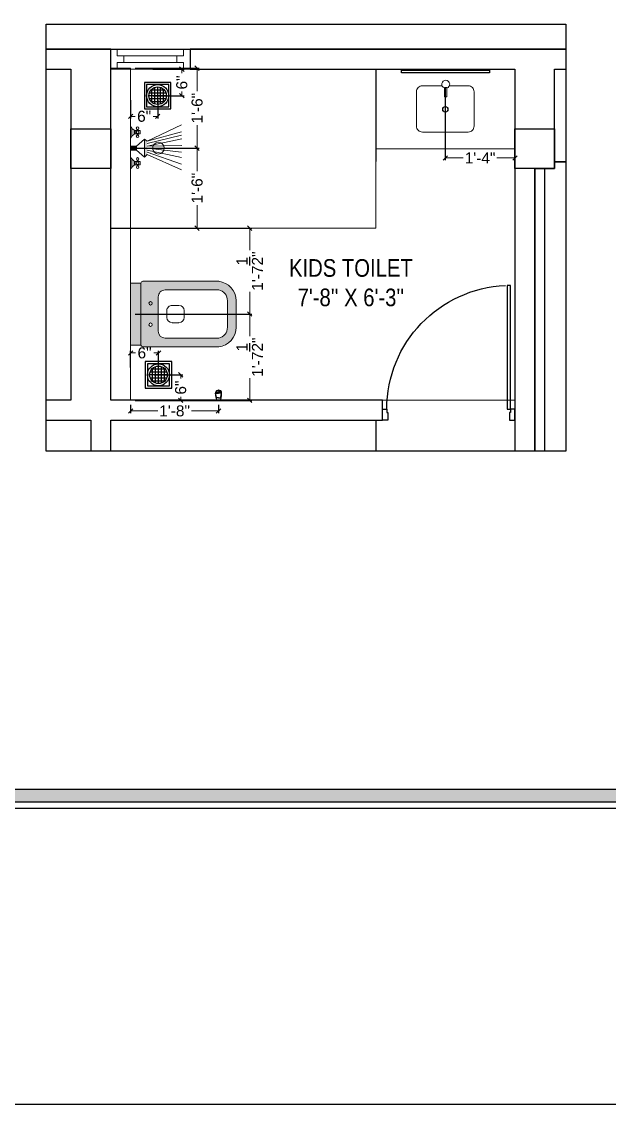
# Model space of a CAD drawing. Header units: millimetres. Extents: x 56222 to 3066687, y -650199 to -121287.
# Drawn here: x 150875.9 to 151008.9, y -178592.9 to -178347.7 of the extents above; entities that cross this region are included whole.
import ezdxf

# ---------------------------------------------------------------- set-up
doc = ezdxf.new("R2010")
doc.units = ezdxf.units.MM
doc.header["$MEASUREMENT"] = 0
doc.header["$PDMODE"] = 35
doc.layers.get('Defpoints').update_dxf_attribs({"color": 220})
for name, color, linetype in [('AR DOOR', 40, 'Continuous'), ('AR ELE-5', 134, 'Continuous'), ('SANIT', 232, 'Continuous'), ('WC-DET', 8, 'Continuous')]:
    doc.layers.add(name, color=color, linetype=linetype)
for name, color, linetype, lineweight in [('COLUMN', 1, 'Continuous', 30), ('dim05', 1, 'Continuous', 13), ('ELEVATION', 250, 'Continuous', 9), ('FIRST FLOOR', 7, 'Continuous', 9), ('FIRST FLOOR ( DW_RAIL )', 7, 'Continuous', 9), ('FIRST FLOOR ( TEXT )', 7, 'Continuous', 9), ('FIRST FLOOR_( PLine )_', 251, 'Continuous', 30), ('FURNITURE', 32, 'Continuous', 9), ('NAME PLATE', 7, 'Continuous', 25), ('UTILITY', 48, 'Continuous', 9), ('wall', 7, 'Continuous', 30), ('XX~SLAB ( BEAM )~ ( DIM )', 7, 'Continuous', 9)]:
    doc.layers.add(name, color=color, linetype=linetype, lineweight=lineweight)
doc.layers.add('XX~SLAB ( PLINE )', color=251, linetype='Continuous', plot=False)
doc.styles.add('Arial', font='arial.ttf')
doc.styles.add('KATHA', font='swissc.ttf')
doc.styles.get("Standard").update_dxf_attribs({"font": 'arial.ttf', "height": 6})
doc.dimstyles.new('ISO-25', dxfattribs={"dimtxt": 2.5, "dimasz": 1, "dimexe": 0.5, "dimexo": 1, "dimtad": 0, "dimdec": 1, "dimlunit": 4, "dimtxsty": 'Standard', "dimblk": 'OBLIQUE', "dimcen": 2.5, "dimclrd": 1, "dimclre": 1, "dimclrt": 5, "dimadec": 0, "dimazin": 0, "dimtfac": 1, "dimtdec": 1, "dimtmove": 0, "dimatfit": 3, "dimfxl": 1, "dimlwd": -1, "dimarcsym": 0})

# ---------------------------------------------------------------- blocks, each defined once
blk = doc.blocks.new('*U19')
for points in [[(-1160, 0), (-1120, 0), (-1120, 30), (-1110, 30), (-1110, 100), (-1160, 100)], [(40, 0), (0, 0), (0, 30), (-10, 30), (-10, 100), (40, 100)], [(0, 0), (0, -1120), (-30, -1120), (-30, 0)]]:
    blk.add_lwpolyline(points, close=True)
at = {"layer": 'AR ELE-5', "linetype": 'ByBlock', "ltscale": 15}
blk.add_arc((1.6, 0.7), 1121.6, 180.03474, 267.62699, dxfattribs=at)
blk = doc.blocks.new('A$C3EC62B37')
at = {"layer": 'FURNITURE', "lineweight": 30, "ltscale": 0.25, "true_color": 0xffffff}
h = blk.add_hatch(color=7, dxfattribs=at)
h.dxf.hatch_style = 1
h.paths.add_polyline_path([(-12.22, 0), (-12.22, 2.35), (-26.26, 2.35), (-26.26, 0)])
h.paths.add_polyline_path([(-26.26, 2.35), (-12.22, 2.35, 0.414214), (-11.83, 2.74), (-11.83, 19.96, 0.388639), (-16.24, 23.87), (-22.38, 23.87, 0.379499), (-26.65, 19.96), (-26.65, 2.74, 0.414214)])
h.paths.add_polyline_path([(-15.35, 6.26), (-23.13, 6.26, -0.414214), (-24.7, 7.83), (-24.7, 19.96, -0.349567), (-22.37, 21.91), (-16.24, 21.91, -0.364948), (-13.78, 19.96), (-13.78, 7.83, -0.414214)], flags=16)
h.paths.add_polyline_path([(-18.46, 8.22), (-20.02, 8.22, -0.414214), (-21.2, 9.39), (-21.2, 10.96, -0.414214), (-20.02, 12.13), (-18.46, 12.13, -0.414214), (-17.28, 10.96), (-17.28, 9.39, -0.414214)], flags=0)
h.paths.add_polyline_path([(-22.06, 4.53, -1), (-21.27, 4.53, -1)], flags=16)
at = {"layer": 'FURNITURE', "color": 0, "linetype": 'ByBlock', "lineweight": -2}
for p, q in [((-22.24, 23.87), (-16.24, 23.87)), ((-26.65, 2.74), (-26.65, 19.96)), ((-24.7, 7.83), (-24.7, 19.96)), ((-22.24, 21.91), (-16.24, 21.91)), ((-13.78, 7.83), (-13.78, 19.96)), ((-11.83, 2.74), (-11.83, 19.96)), ((-21.2, 9.39), (-21.2, 10.96)), ((-20.02, 12.13), (-18.46, 12.13)), ((-17.28, 9.39), (-17.28, 10.96)), ((-20.02, 8.22), (-18.46, 8.22)), ((-23.13, 6.26), (-15.35, 6.26)), ((-26.26, 2.35), (-12.22, 2.35)), ((-26.26, 2.35), (-26.26, 0)), ((-26.26, 0), (-12.22, 0)), ((-26.26, 0), (-12.22, 0)), ((-12.22, 2.35), (-12.22, 0))]:
    blk.add_line(p, q, dxfattribs=at)
for centre in [(-21.66, 4.53), (-16.81, 4.53)]:
    blk.add_circle(centre, 0.391, dxfattribs=at)
for centre, radius, start, end in [((-22.31, 19.5), 4.37, 89.0873, 174.0395), ((-16.17, 19.5), 4.37, 5.9605, 90.9127), ((-22.31, 19.48), 2.44, 88.437, 168.6348), ((-16.17, 19.48), 2.44, 11.3652, 91.563), ((-20.02, 10.96), 1.17, 90, 180), ((-18.46, 10.96), 1.17, 0, 90), ((-23.13, 7.83), 1.57, 180, 270), ((-20.02, 9.39), 1.17, 180, 270), ((-18.46, 9.39), 1.17, 270, 0), ((-15.35, 7.83), 1.57, 270, 0), ((-26.26, 2.74), 0.391, 180, 270), ((-12.22, 2.74), 0.391, 270, 0)]:
    blk.add_arc(centre, radius, start, end, dxfattribs=at)
blk = doc.blocks.new('_Oblique')
at = {"layer": 'wall', "color": 0, "lineweight": -2}
blk.add_line((-0.5, -0.5), (0.5, 0.5), dxfattribs=at)
blk = doc.blocks.new('*D892')
at = {"layer": 'Defpoints', "color": 0, "lineweight": 30, "transparency": 16777216}
for p in [(150900.55, -178413.94), (150900.55, -178433.49), (150927.52, -178433.49)]:
    blk.add_point(p, dxfattribs=at)
at = {"layer": 'dim05', "color": 1, "linetype": 'Continuous', "lineweight": -2, "transparency": 16777216}
for p, q in [((150901.55, -178413.94), (150928.02, -178413.94)), ((150901.55, -178433.49), (150928.02, -178433.49))]:
    blk.add_line(p, q, dxfattribs=at)
at = {"layer": 'dim05', "color": 1, "linetype": 'Continuous', "transparency": 16777216}
for p, q in [((150927.52, -178413.94), (150927.52, -178418.97)), ((150927.52, -178433.49), (150927.52, -178428.45))]:
    blk.add_line(p, q, dxfattribs=at)
at = {"layer": 'dim05', "color": 1, "transparency": 16777216}
for p, rotation in [((150927.52, -178413.94), 90), ((150927.52, -178433.49), 270)]:
    blk.add_blockref('_Oblique', p, dxfattribs=dict(at, rotation=rotation))
at = {"layer": 'dim05', "color": 5, "lineweight": 25, "transparency": 16777216, "insert": (150927.52, -178423.71), "char_height": 2.5, "attachment_point": 5, "rotation": 90, "style": 'Arial'}
blk.add_mtext('1\'-7{\\H1x;\\S1/2;}"', dxfattribs=at)
blk = doc.blocks.new('*D893')
at = {"layer": 'Defpoints', "color": 0, "lineweight": 30, "transparency": 16777216}
for p in [(150900.55, -178394.49), (150927.52, -178394.49), (150900.55, -178413.94)]:
    blk.add_point(p, dxfattribs=at)
at = {"layer": 'dim05', "color": 1, "linetype": 'Continuous', "lineweight": -2, "transparency": 16777216}
for p, q in [((150901.55, -178394.49), (150928.02, -178394.49)), ((150901.55, -178413.94), (150928.02, -178413.94))]:
    blk.add_line(p, q, dxfattribs=at)
at = {"layer": 'dim05', "color": 1, "linetype": 'Continuous', "transparency": 16777216}
for p, q in [((150927.52, -178394.49), (150927.52, -178399.47)), ((150927.52, -178413.94), (150927.52, -178408.95))]:
    blk.add_line(p, q, dxfattribs=at)
at = {"layer": 'dim05', "color": 1, "transparency": 16777216}
for p, rotation in [((150927.52, -178394.49), 90), ((150927.52, -178413.94), 270)]:
    blk.add_blockref('_Oblique', p, dxfattribs=dict(at, rotation=rotation))
at = {"layer": 'dim05', "color": 5, "lineweight": 25, "transparency": 16777216, "insert": (150927.52, -178404.21), "char_height": 2.5, "attachment_point": 5, "rotation": 90, "style": 'Arial'}
blk.add_mtext('1\'-7{\\H1x;\\S1/2;}"', dxfattribs=at)
blk = doc.blocks.new('A$C07311617')
at = {"layer": 'UTILITY'}
h = blk.add_hatch(color=7, dxfattribs=at)
h.paths.add_polyline_path([(-3.13, 2.02), (-3.13, 0), (-3.74, 0), (-3.74, 0.46), (-3.74, 1.42)])
h.paths.add_polyline_path([(-3.13, 0), (-3.13, -0.46), (-3.13, -2.02), (-3.74, -1.59), (-3.74, -0.46), (-3.74, 0)])
h = blk.add_hatch(color=7, dxfattribs=at)
h.paths.add_polyline_path([(0, 0.46), (0, 0), (-1.35, 0), (-1.35, 0.46)])
h.paths.add_polyline_path([(0, 0), (0, -0.46), (-1.35, -0.46), (-1.35, 0)])
at = {"layer": 'UTILITY', "color": 7}
for p, q in [((-3.74, 1.42), (-11.52, 4.9)), ((-3.74, 0.94), (-11.52, 3.66)), ((-1.74, 3.79), (-1.74, 4.05)), ((-1.74, 2.99), (-1.74, 2.72)), ((-1.47, 3.79), (-1.47, 4.05)), ((-1.47, 2.99), (-1.47, 2.72)), ((-0.8, 3.9), (-0.8, 2.88)), ((-0.27, 2.44), (-0.27, 4.33)), ((-3.74, 0.46), (-11.52, 2.15)), ((-3.74, 0), (-11.52, 0.93)), ((-3.13, 2.02), (-3.74, 1.42)), ((-3.13, -0.46), (-3.13, 2.02)), ((-1.35, 0.46), (-3.13, 2.02)), ((-3.13, 0.46), (-3.13, 1.42)), ((-1.35, -0.46), (-1.35, 0.46)), ((-1.35, 0.46), (0, 0.46)), ((0, -0.46), (0, 0.46)), ((-3.74, -0.46), (-11.62, -0.61)), ((-3.74, -0.46), (-11.57, -2.09)), ((-3.74, -1.03), (-11.52, -2.96)), ((-3.74, -1.59), (-11.52, -5.3)), ((-3.74, -1.59), (-11.52, -3.73)), ((-3.74, -1.59), (-3.13, -2.02)), ((-3.13, -0.46), (-3.13, -2.02)), ((-1.35, -0.46), (-3.13, -2.02)), ((-1.35, -0.46), (0, -0.46)), ((-1.74, -3.22), (-1.74, -2.95)), ((-1.74, -4.02), (-1.74, -4.29)), ((-1.47, -3.22), (-1.47, -2.95)), ((-1.47, -4.02), (-1.47, -4.29)), ((-0.8, -4.13), (-0.8, -3.11)), ((-0.27, -2.68), (-0.27, -4.56))]:
    blk.add_line(p, q, dxfattribs=at)
for points in [[(-1.07, 2.99), (-2.14, 2.99), (-2.14, 3.79), (-1.07, 3.79)], [(-1.07, -3.22), (-2.14, -3.22), (-2.14, -4.02), (-1.07, -4.02)]]:
    blk.add_lwpolyline(points, close=True, dxfattribs=at)
for points in [[(-1.35, 0.46), (-3.13, 2.02)], [(-3.13, -2.02), (-1.35, -0.46)]]:
    blk.add_lwpolyline(points, dxfattribs=at)
for centre, radius in [((-1.6, 4.32), 0.298), ((-1.6, 3.39), 0.298), ((-1.6, 2.45), 0.298), ((-6.31, 0), 1.33), ((-1.6, -2.69), 0.298), ((-1.6, -3.62), 0.298), ((-1.6, -4.55), 0.298)]:
    blk.add_circle(centre, radius, dxfattribs=at)
for centre, start, end in [((-1.47, 5.26), 285.2551, 344.7449), ((-1.47, 1.52), 15.2551, 74.7449), ((-1.47, -1.75), 285.2551, 344.7449), ((-1.47, -5.49), 15.2551, 74.7449)]:
    blk.add_arc(centre, 1.52, start, end, dxfattribs=at)
blk = doc.blocks.new('*D894')
at = {"layer": 'Defpoints', "color": 0, "lineweight": 30, "transparency": 16777216}
for p in [(150900.55, -178358.26), (150900.55, -178376.37), (150915.61, -178376.37)]:
    blk.add_point(p, dxfattribs=at)
at = {"layer": 'dim05', "color": 1, "linetype": 'Continuous', "lineweight": -2, "transparency": 16777216}
for p, q in [((150901.55, -178358.26), (150916.11, -178358.26)), ((150901.55, -178376.37), (150916.11, -178376.37))]:
    blk.add_line(p, q, dxfattribs=at)
at = {"layer": 'dim05', "color": 1, "linetype": 'Continuous', "transparency": 16777216}
for p, q in [((150915.61, -178358.26), (150915.61, -178363.49)), ((150915.61, -178376.37), (150915.61, -178371.15))]:
    blk.add_line(p, q, dxfattribs=at)
at = {"layer": 'dim05', "color": 1, "transparency": 16777216}
for p, rotation in [((150915.61, -178358.26), 90), ((150915.61, -178376.37), 270)]:
    blk.add_blockref('_Oblique', p, dxfattribs=dict(at, rotation=rotation))
at = {"layer": 'dim05', "color": 5, "lineweight": 25, "transparency": 16777216, "insert": (150915.61, -178367.32), "char_height": 2.5, "attachment_point": 5, "rotation": 90, "style": 'Arial'}
blk.add_mtext('1\'-6"', dxfattribs=at)
blk = doc.blocks.new('*D895')
at = {"layer": 'Defpoints', "color": 0, "lineweight": 30, "transparency": 16777216}
for p in [(150900.55, -178376.37), (150900.55, -178394.49), (150915.61, -178394.49)]:
    blk.add_point(p, dxfattribs=at)
at = {"layer": 'dim05', "color": 1, "linetype": 'Continuous', "lineweight": -2, "transparency": 16777216}
for p, q in [((150901.55, -178376.37), (150916.11, -178376.37)), ((150901.55, -178394.49), (150916.11, -178394.49))]:
    blk.add_line(p, q, dxfattribs=at)
at = {"layer": 'dim05', "color": 1, "linetype": 'Continuous', "transparency": 16777216}
for p, q in [((150915.61, -178376.37), (150915.61, -178381.6)), ((150915.61, -178394.49), (150915.61, -178389.26))]:
    blk.add_line(p, q, dxfattribs=at)
at = {"layer": 'dim05', "color": 1, "transparency": 16777216}
for p, rotation in [((150915.61, -178376.37), 90), ((150915.61, -178394.49), 270)]:
    blk.add_blockref('_Oblique', p, dxfattribs=dict(at, rotation=rotation))
at = {"layer": 'dim05', "color": 5, "lineweight": 25, "transparency": 16777216, "insert": (150915.61, -178385.43), "char_height": 2.5, "attachment_point": 5, "rotation": 90, "style": 'Arial'}
blk.add_mtext('1\'-6"', dxfattribs=at)
blk = doc.blocks.new('*D896')
at = {"layer": 'Defpoints', "color": 0, "lineweight": 30, "transparency": 16777216}
for p in [(150971.8, -178361.55), (150987.55, -178361), (150987.55, -178378.59)]:
    blk.add_point(p, dxfattribs=at)
at = {"layer": 'dim05', "color": 1, "linetype": 'Continuous', "lineweight": -2, "transparency": 16777216}
for p, q in [((150987.55, -178362), (150987.55, -178379.09)), ((150971.8, -178362.55), (150971.8, -178379.09))]:
    blk.add_line(p, q, dxfattribs=at)
at = {"layer": 'dim05', "color": 1, "linetype": 'Continuous', "transparency": 16777216}
for p, q in [((150971.8, -178378.59), (150975.84, -178378.59)), ((150987.55, -178378.59), (150983.5, -178378.59))]:
    blk.add_line(p, q, dxfattribs=at)
at = {"layer": 'dim05', "color": 1, "transparency": 16777216, "rotation": 180}
blk.add_blockref('_Oblique', (150971.8, -178378.59), dxfattribs=at)
at = {"layer": 'dim05', "color": 1, "transparency": 16777216}
blk.add_blockref('_Oblique', (150987.55, -178378.59), dxfattribs=at)
at = {"layer": 'dim05', "color": 5, "lineweight": 25, "transparency": 16777216, "insert": (150979.67, -178378.59), "char_height": 2.5, "attachment_point": 5, "style": 'Arial'}
blk.add_mtext('1\'-4"', dxfattribs=at)
blk = doc.blocks.new('A$C775F2B7C')
at = {"layer": 'WC-DET', "color": 7}
for points in [[(0.0199, 0.0758), (0.0069, 0.0758, 0.150223), (0, 0.0598), (0, 0.0369), (0.0069, 0.004, 0.333354), (0.0114, 0), (0.0248, 0), (0.0382, 0, 0.333354), (0.0427, 0.004), (0.0496, 0.0369), (0.0496, 0.0598, 0.150223), (0.0427, 0.0758), (0.0297, 0.0758)], [(0.025, 0.0202), (0.0118, 0.0202, -0.354974), (0.0072, 0.0233), (0, 0.0572)], [(0.0199, 0.0758), (0.0199, 0.0819, -0.414214), (0.0206, 0.0826), (0.0248, 0.0826)], [(0.0248, 0.0758), (0.0199, 0.0758, 0.150223)], [(0.0246, 0.0202), (0.0378, 0.0202, 0.354974), (0.0423, 0.0233), (0.0496, 0.0572)], [(0.0297, 0.0758), (0.0297, 0.0819, 0.414214), (0.0289, 0.0826), (0.0248, 0.0826)]]:
    blk.add_lwpolyline(points, format="xyb", dxfattribs=at)
at = {"layer": 'WC-DET'}
for points in [[(0, 0.0575), (0.0248, 0.0575)], [(0.0005, 0.0627), (0.0248, 0.0627)], [(0.0011, 0.0651), (0.0248, 0.0651)], [(0.0485, 0.0651), (0.0248, 0.0651)], [(0.0491, 0.0627), (0.0248, 0.0627)], [(0.0496, 0.0575), (0.0248, 0.0575)]]:
    blk.add_lwpolyline(points, dxfattribs=at)
at = {"layer": 'WC-DET', "color": 7}
blk.add_lwpolyline([(0.0297, 0.0758), (0.0248, 0.0758)], dxfattribs=at)
blk = doc.blocks.new('*D897')
at = {"layer": 'Defpoints', "color": 0, "lineweight": 30, "transparency": 16777216}
for p in [(150900.55, -178433.49), (150920.46, -178433.49), (150920.46, -178435.89)]:
    blk.add_point(p, dxfattribs=at)
at = {"layer": 'dim05', "color": 1, "linetype": 'Continuous', "lineweight": -2, "transparency": 16777216}
for p, q in [((150900.55, -178434.49), (150900.55, -178436.39)), ((150920.46, -178434.49), (150920.46, -178436.39))]:
    blk.add_line(p, q, dxfattribs=at)
at = {"layer": 'dim05', "color": 1, "linetype": 'Continuous', "transparency": 16777216}
for p, q in [((150900.55, -178435.89), (150906.68, -178435.89)), ((150920.46, -178435.89), (150914.34, -178435.89))]:
    blk.add_line(p, q, dxfattribs=at)
at = {"layer": 'dim05', "color": 1, "transparency": 16777216, "rotation": 180}
blk.add_blockref('_Oblique', (150900.55, -178435.89), dxfattribs=at)
at = {"layer": 'dim05', "color": 1, "transparency": 16777216}
blk.add_blockref('_Oblique', (150920.46, -178435.89), dxfattribs=at)
at = {"layer": 'dim05', "color": 5, "lineweight": 25, "transparency": 16777216, "insert": (150910.51, -178435.89), "char_height": 2.5, "attachment_point": 5, "style": 'Arial'}
blk.add_mtext('1\'-8"', dxfattribs=at)
blk = doc.blocks.new('NAHNYsquare')
at = {"color": 253}
for p, q in [((4.89, -2.32), (1.11, -2.32)), ((4.49, -1.65), (1.51, -1.65)), ((1.67, -4.48), (1.67, -1.49)), ((2.33, -4.87), (2.33, -1.1)), ((3, -0.99), (3, -4.99)), ((3.67, -4.87), (3.67, -1.1)), ((4.33, -4.48), (4.33, -1.49)), ((5, -2.99), (1, -2.99)), ((4.89, -3.65), (1.11, -3.65)), ((4.49, -4.32), (1.51, -4.32))]:
    blk.add_line(p, q, dxfattribs=at)
for points in [[(0, -5.99), (6, -5.99), (6, 0.01), (0, 0.01)], [(0.5, -5.49), (5.5, -5.49), (5.5, -0.49), (0.5, -0.49)]]:
    blk.add_lwpolyline(points, close=True)
for radius in [2.5, 2]:
    blk.add_circle((3, -2.99), radius)
blk = doc.blocks.new('LAYOUT FILE')
at = {"layer": 'NAME PLATE', "true_color": 0xd39e00}
h = blk.add_hatch(color=42, dxfattribs=at)
h.paths.add_polyline_path([(3346889.83, -513806.18), (3346889.83, -514260.7), (3347535.56, -514260.7), (3347535.56, -513806.18)])
h.paths.add_polyline_path([(3346894.36, -513810.71), (3347531.03, -513810.71), (3347531.03, -514256.17), (3346894.36, -514256.17)], flags=16)
at = {"layer": 'NAME PLATE', "color": 42, "true_color": 0xd39e00}
for points in [[(3346887.56, -513803.91), (3347537.83, -513803.91), (3347537.83, -514262.96), (3346887.56, -514262.96)], [(3346889.83, -513806.18), (3347535.56, -513806.18), (3347535.56, -514260.7), (3346889.83, -514260.7)], [(3346894.36, -513810.71), (3347531.03, -513810.71), (3347531.03, -514256.17), (3346894.36, -514256.17)]]:
    blk.add_lwpolyline(points, close=True, dxfattribs=at)
blk = doc.blocks.new('*D908')
at = {"layer": 'Defpoints', "color": 0, "lineweight": 30, "transparency": 16777216}
for p in [(150904.87, -178427.71), (150911.89, -178427.71), (150904.86, -178433.49)]:
    blk.add_point(p, dxfattribs=at)
at = {"layer": 'dim05', "color": 1, "linetype": 'Continuous', "lineweight": -2, "transparency": 16777216}
for p, q in [((150905.87, -178427.71), (150912.39, -178427.71)), ((150905.86, -178433.49), (150912.39, -178433.49))]:
    blk.add_line(p, q, dxfattribs=at)
at = {"layer": 'dim05', "color": 1, "linetype": 'Continuous', "transparency": 16777216}
for p, q in [((150911.89, -178427.71), (150911.89, -178428.53)), ((150911.89, -178433.49), (150911.89, -178432.67))]:
    blk.add_line(p, q, dxfattribs=at)
at = {"layer": 'dim05', "color": 1, "transparency": 16777216}
for p, rotation in [((150911.89, -178427.71), 90), ((150911.89, -178433.49), 270)]:
    blk.add_blockref('_Oblique', p, dxfattribs=dict(at, rotation=rotation))
at = {"layer": 'dim05', "color": 5, "lineweight": 25, "transparency": 16777216, "insert": (150911.89, -178430.6), "char_height": 2.5, "attachment_point": 5, "rotation": 90, "style": 'Arial'}
blk.add_mtext('6"', dxfattribs=at)
blk = doc.blocks.new('*D909')
at = {"layer": 'Defpoints', "color": 0, "lineweight": 30, "transparency": 16777216}
for p in [(150906.87, -178422.75), (150900.55, -178427.04), (150906.87, -178427.71)]:
    blk.add_point(p, dxfattribs=at)
at = {"layer": 'dim05', "color": 1, "linetype": 'Continuous', "lineweight": -2, "transparency": 16777216}
for p, q in [((150900.55, -178426.04), (150900.55, -178422.25)), ((150906.87, -178426.71), (150906.87, -178422.25))]:
    blk.add_line(p, q, dxfattribs=at)
at = {"layer": 'dim05', "color": 1, "linetype": 'Continuous', "transparency": 16777216}
for p, q in [((150900.55, -178422.75), (150901.64, -178422.75)), ((150906.87, -178422.75), (150905.78, -178422.75))]:
    blk.add_line(p, q, dxfattribs=at)
at = {"layer": 'dim05', "color": 1, "transparency": 16777216, "rotation": 180}
blk.add_blockref('_Oblique', (150900.55, -178422.75), dxfattribs=at)
at = {"layer": 'dim05', "color": 1, "transparency": 16777216}
blk.add_blockref('_Oblique', (150906.87, -178422.75), dxfattribs=at)
at = {"layer": 'dim05', "color": 5, "lineweight": 25, "transparency": 16777216, "insert": (150903.71, -178422.75), "char_height": 2.5, "attachment_point": 5, "style": 'Arial'}
blk.add_mtext('6"', dxfattribs=at)
blk = doc.blocks.new('*D914')
at = {"layer": 'Defpoints', "color": 0, "lineweight": 30, "transparency": 16777216}
for p in [(150904.62, -178358.49), (150904.68, -178364.49), (150912.15, -178364.49)]:
    blk.add_point(p, dxfattribs=at)
at = {"layer": 'dim05', "color": 1, "linetype": 'Continuous', "lineweight": -2, "transparency": 16777216}
for p, q in [((150905.62, -178358.49), (150912.65, -178358.49)), ((150905.68, -178364.49), (150912.65, -178364.49))]:
    blk.add_line(p, q, dxfattribs=at)
at = {"layer": 'dim05', "color": 1, "linetype": 'Continuous', "transparency": 16777216}
for p, q in [((150912.15, -178358.49), (150912.15, -178359.42)), ((150912.15, -178364.49), (150912.15, -178363.55))]:
    blk.add_line(p, q, dxfattribs=at)
at = {"layer": 'dim05', "color": 1, "transparency": 16777216}
for p, rotation in [((150912.15, -178358.49), 90), ((150912.15, -178364.49), 270)]:
    blk.add_blockref('_Oblique', p, dxfattribs=dict(at, rotation=rotation))
at = {"layer": 'dim05', "color": 5, "lineweight": 25, "transparency": 16777216, "insert": (150912.15, -178361.49), "char_height": 2.5, "attachment_point": 5, "rotation": 90, "style": 'Arial'}
blk.add_mtext('6"', dxfattribs=at)
blk = doc.blocks.new('*D915')
at = {"layer": 'Defpoints', "color": 0, "lineweight": 30, "transparency": 16777216}
for p in [(150900.55, -178364.49), (150906.68, -178364.49), (150906.68, -178369.17)]:
    blk.add_point(p, dxfattribs=at)
at = {"layer": 'dim05', "color": 1, "linetype": 'Continuous', "lineweight": -2, "transparency": 16777216}
for p, q in [((150900.55, -178365.49), (150900.55, -178369.67)), ((150906.68, -178365.49), (150906.68, -178369.67))]:
    blk.add_line(p, q, dxfattribs=at)
at = {"layer": 'dim05', "color": 1, "linetype": 'Continuous', "transparency": 16777216}
for p, q in [((150900.55, -178369.17), (150901.55, -178369.17)), ((150906.68, -178369.17), (150905.68, -178369.17))]:
    blk.add_line(p, q, dxfattribs=at)
at = {"layer": 'dim05', "color": 1, "transparency": 16777216, "rotation": 180}
blk.add_blockref('_Oblique', (150900.55, -178369.17), dxfattribs=at)
at = {"layer": 'dim05', "color": 1, "transparency": 16777216}
blk.add_blockref('_Oblique', (150906.68, -178369.17), dxfattribs=at)
at = {"layer": 'dim05', "color": 5, "lineweight": 25, "transparency": 16777216, "insert": (150903.62, -178369.17), "char_height": 2.5, "attachment_point": 5, "style": 'Arial'}
blk.add_mtext('6"', dxfattribs=at)

msp = doc.modelspace()

# ---------------------------------------------------------------- linework, layer by layer
at = {"layer": 'COLUMN'}
for points in [[(150887.047, -178371.986), (150896.047, -178371.986), (150896.047, -178380.986), (150887.047, -178380.986)], [(150987.547, -178371.986), (150996.547, -178371.986), (150996.547, -178380.986), (150987.547, -178380.986)]]:
    msp.add_lwpolyline(points, close=True, dxfattribs=at)
at = {"layer": 'ELEVATION', "lineweight": 25, "transparency": 33554600}
msp.add_lwpolyline([(150881.424, -178348.273), (150999.108, -178348.273), (150999.108, -178444.981), (150881.424, -178444.981)], close=True, dxfattribs=at)
at = {"layer": 'FIRST FLOOR'}
for p, q in [((150881.424, -178353.986), (150999.108, -178353.986)), ((150896.047, -178433.486), (150896.047, -178353.986)), ((150914.047, -178358.486), (150914.047, -178353.986)), ((150881.424, -178358.486), (150887.047, -178358.486)), ((150887.047, -178433.486), (150887.047, -178358.486)), ((150896.047, -178358.486), (150987.547, -178358.486)), ((150987.547, -178444.981), (150987.547, -178358.486)), ((150996.547, -178358.486), (150999.108, -178358.486)), ((150996.547, -178380.986), (150996.547, -178358.486)), ((150992.047, -178444.981), (150992.047, -178380.986)), ((150881.424, -178433.486), (150887.047, -178433.486)), ((150896.047, -178433.486), (150987.547, -178433.486)), ((150957.547, -178437.986), (150957.547, -178433.486)), ((150881.424, -178437.986), (150891.547, -178437.986)), ((150891.547, -178437.986), (150891.547, -178444.981)), ((150896.047, -178437.986), (150957.547, -178437.986)), ((150896.047, -178437.986), (150896.047, -178444.981))]:
    msp.add_line(p, q, dxfattribs=at)
at = {"layer": 'FIRST FLOOR ( DW_RAIL )'}
msp.add_lwpolyline([(150914.047, -178353.986), (150912.547, -178353.986), (150912.547, -178355.486), (150911.047, -178355.486), (150911.047, -178356.986), (150899.047, -178356.986), (150899.047, -178355.486), (150897.547, -178355.486), (150897.547, -178353.986), (150896.047, -178353.986), (150896.047, -178358.486), (150897.547, -178358.486), (150897.547, -178356.986), (150899.047, -178356.986), (150899.047, -178355.486), (150911.047, -178355.486), (150911.047, -178356.986), (150912.547, -178356.986), (150912.547, -178358.486), (150914.047, -178358.486), (150914.047, -178353.986), (150896.047, -178353.986), (150896.047, -178358.486), (150914.047, -178358.486)], close=True, dxfattribs=at)
at = {"layer": 'FIRST FLOOR_( PLine )_'}
for p, q in [((150896.047, -178353.986), (150881.424, -178353.986)), ((150896.047, -178433.486), (150896.047, -178353.986)), ((150881.424, -178358.486), (150887.047, -178358.486)), ((150887.047, -178358.486), (150887.047, -178433.486)), ((150887.047, -178433.486), (150881.424, -178433.486)), ((150957.547, -178433.486), (150896.047, -178433.486)), ((150957.547, -178437.986), (150957.547, -178433.486)), ((150881.424, -178437.986), (150891.547, -178437.986)), ((150891.547, -178437.986), (150891.547, -178444.981)), ((150896.047, -178444.981), (150896.047, -178437.986)), ((150896.047, -178437.986), (150957.547, -178437.986))]:
    msp.add_line(p, q, dxfattribs=at)
for points in [[(150999.108, -178353.986), (150914.047, -178353.986), (150914.047, -178358.486), (150987.547, -178358.486), (150987.547, -178444.981)], [(150992.047, -178444.981), (150992.047, -178380.986), (150996.547, -178380.986), (150996.547, -178358.486), (150999.108, -178358.486)]]:
    msp.add_lwpolyline(points, dxfattribs=at)
at = {"layer": 'FURNITURE'}
for p, q in [((150956.047, -178394.486), (150956.047, -178358.486)), ((150987.547, -178358.486), (150956.047, -178358.486)), ((150956.047, -178358.486), (150956.047, -178375.294)), ((150987.547, -178376.492), (150987.547, -178358.486)), ((150956.047, -178376.492), (150987.547, -178376.492)), ((150956.047, -178394.486), (150896.047, -178394.486))]:
    msp.add_line(p, q, dxfattribs=at)
at = {"layer": 'FURNITURE', "color": 5, "lineweight": 30, "ltscale": 10000}
for p, q in [((150956.047, -178358.486), (150956.047, -178379.397)), ((150896.047, -178394.486), (150926.155, -178394.486))]:
    msp.add_line(p, q, dxfattribs=at)
at = {"layer": 'FURNITURE', "lineweight": 30}
for p, q in [((150996.547, -178379.486), (150999.108, -178379.486)), ((150956.048, -178438.038), (150956.048, -178444.981))]:
    msp.add_line(p, q, dxfattribs=at)
at = {"layer": 'FURNITURE'}
for points in [[(150896.047, -178394.486), (150900.547, -178394.486), (150900.547, -178358.261), (150896.047, -178358.261)], [(150971.585, -178362.613), (150971.585, -178364.715), (150972.122, -178364.715), (150972.122, -178362.613)], [(150900.547, -178433.392), (150896.047, -178433.392), (150896.047, -178394.486), (150900.547, -178394.486)]]:
    msp.add_lwpolyline(points, close=True, dxfattribs=at)
at = {"layer": 'FURNITURE', "color": 5, "lineweight": 30, "ltscale": 10000}
msp.add_lwpolyline([(150961.87, -178358.741), (150981.838, -178358.741), (150981.838, -178359.301), (150961.87, -178359.301)], close=True, dxfattribs=at)
at = {"layer": 'FURNITURE', "lineweight": 30}
for points in [[(150999.108, -178379.486), (150996.547, -178379.486), (150996.547, -178358.486), (150999.108, -178358.486)], [(150994.297, -178444.981), (150994.297, -178380.986), (150992.047, -178380.986), (150992.047, -178444.981)]]:
    msp.add_lwpolyline(points, dxfattribs=at)
at = {"layer": 'FURNITURE'}
msp.add_lwpolyline([(150972.716, -178362.26), (150976.988, -178362.26, -0.4142136), (150978.32, -178363.592), (150978.32, -178371.392, -0.4142136), (150976.988, -178372.724), (150966.607, -178372.724, -0.4142136), (150965.274, -178371.392), (150965.274, -178363.593, -0.4142136), (150966.606, -178362.26), (150971.081, -178362.26)], format="xyb", dxfattribs=at)
for centre in [(150971.762, -178367.569), (150971.854, -178367.569)]:
    msp.add_circle(centre, 0.613, dxfattribs=at)
msp.add_arc((150971.898, -178361.897), 0.895, 284.4676, 249.53074, dxfattribs=at)
at = {"layer": 'XX~SLAB ( BEAM )~ ( DIM )', "color": 3, "lineweight": 30}
msp.add_lwpolyline([(150097.315, -178144.289), (151204.437, -178144.289), (151204.437, -178592.938), (150097.315, -178592.938)], close=True, dxfattribs=at)
at = {"layer": 'XX~SLAB ( PLINE )'}
msp.add_lwpolyline([(150881.424, -178353.986), (150999.108, -178353.986)], dxfattribs=at)

# ---------------------------------------------------------------- block references
at = {"layer": 'AR DOOR', "linetype": 'ByBlock', "lineweight": -2, "extrusion": (0, 0, -1), "xscale": 0.02500000000004618, "yscale": 0.02500000000004618, "zscale": -0.02500000000004618, "rotation": 180}
msp.add_blockref('*U19', (-150986.547, -178435.486), dxfattribs=at)
at = {"layer": 'FURNITURE', "lineweight": 18, "rotation": 180.0331280368491}
msp.add_blockref('A$C07311617', (150900.547, -178376.374), dxfattribs=at)
at = {"layer": 'FURNITURE', "xscale": -1, "rotation": 270}
msp.add_blockref('A$C3EC62B37', (150900.547, -178394.7), dxfattribs=at)
at = {"layer": 'NAME PLATE', "lineweight": 0, "xscale": 0.6342633348092371, "yscale": 0.6342633348092371, "zscale": 0.6342633348092371}
msp.add_blockref('LAYOUT FILE', (-1972077.429, 147652.185), dxfattribs=at)
at = {"layer": 'SANIT', "linetype": 'ByBlock', "rotation": 270}
for p in [(150909.669, -178361.486), (150909.855, -178424.711)]:
    msp.add_blockref('NAHNYsquare', p, dxfattribs=at)
at = {"layer": 'WC-DET', "xscale": 27.91359444021024, "yscale": 27.91359444021024, "zscale": 27.91359444021024}
msp.add_blockref('A$C775F2B7C', (150919.773, -178433.486), dxfattribs=at)

# ---------------------------------------------------------------- texts
at = {"layer": 'FIRST FLOOR ( TEXT )', "insert": (150950.424, -178406.866), "char_height": 4, "attachment_point": 5, "style": 'KATHA'}
msp.add_mtext("KIDS TOILET\\P7'-8'' X 6'-3''", dxfattribs=at)

# ---------------------------------------------------------------- dimensions: what is measured, and where the dimension line sits
at = {"layer": 'dim05', "color": 27, "lineweight": 25, "true_color": 0x7d5120}
for base, p1, p2, picture, middle in [((150915.614, -178376.374), (150900.547, -178358.261), (150900.547, -178376.374), '*D894', (150915.614, -178367.318)), ((150912.145, -178364.486), (150904.617, -178358.486), (150904.683, -178364.486), '*D914', (150912.145, -178361.486)), ((150915.614, -178394.486), (150900.547, -178376.374), (150900.547, -178394.486), '*D895', (150915.614, -178385.43)), ((150927.517, -178394.486), (150900.547, -178413.939), (150900.547, -178394.486), '*D893', (150927.517, -178404.213)), ((150927.517, -178433.486), (150900.547, -178413.939), (150900.547, -178433.486), '*D892', (150927.517, -178423.713)), ((150911.886, -178427.711), (150904.862, -178433.486), (150904.87, -178427.711), '*D908', (150911.886, -178430.599))]:
    dim = msp.add_linear_dim(base=base, p1=p1, p2=p2, angle=90, dimstyle='ISO-25', override={"dimtxsty": 'Arial'}, dxfattribs=at)
    dim.commit()
    dim.dimension.update_dxf_attribs({"geometry": picture, "text_midpoint": middle})
for base, p1, p2, override, picture, middle in [((150987.547, -178378.594), (150971.797, -178361.552), (150987.547, -178361.004), {"dimdec": 0, "dimtxsty": 'Arial'}, '*D896', (150979.672, -178378.594)), ((150906.683, -178369.175), (150900.547, -178364.486), (150906.683, -178364.486), {"dimtxsty": 'Arial'}, '*D915', (150903.615, -178369.175)), ((150906.87, -178422.754), (150900.547, -178427.044), (150906.87, -178427.711), {"dimdec": 0, "dimtxsty": 'Arial'}, '*D909', (150903.708, -178422.754)), ((150920.465, -178435.893), (150900.547, -178433.486), (150920.465, -178433.486), {"dimtxsty": 'Arial'}, '*D897', (150910.506, -178435.893))]:
    dim = msp.add_linear_dim(base=base, p1=p1, p2=p2, dimstyle='ISO-25', override=override, dxfattribs=at)
    dim.commit()
    dim.dimension.update_dxf_attribs({"geometry": picture, "text_midpoint": middle})

doc.saveas('drawing.dxf')
